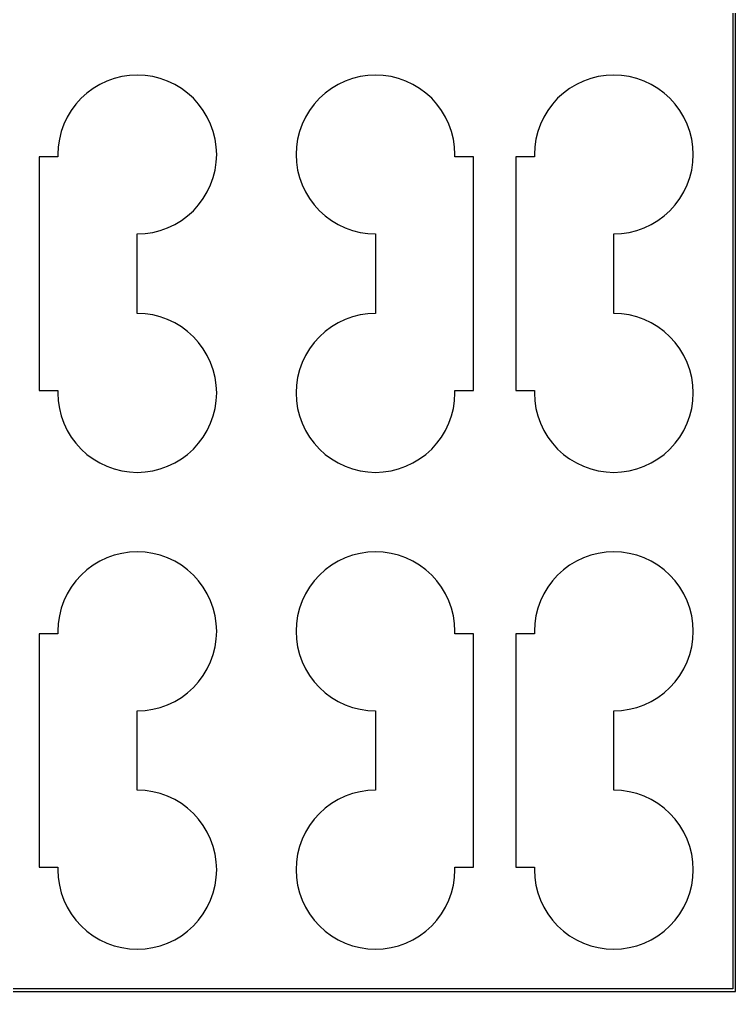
# Model space of a CAD drawing. Extents: x 0 to 54, y 0 to 90.
# Drawn here: x 40.53 to 54.05, y -0.05 to 18.3 of the extents above; entities that cross this region are included whole.
import ezdxf

# ---------------------------------------------------------------- set-up
doc = ezdxf.new("R2010")
doc.units = 0

msp = doc.modelspace()

# ---------------------------------------------------------------- linework, layer by layer
for p, q in [((54, 90), (54, 0)), ((54.05, -0.04999), (54.05, 90.05)), ((42.75, 17.25), (42.603, 17.2428)), ((42.897, 17.2428), (42.75, 17.25)), ((47.25, 17.25), (47.103, 17.2428)), ((47.397, 17.2428), (47.25, 17.25)), ((51.75, 17.25), (51.603, 17.2428)), ((51.897, 17.2428), (51.75, 17.25)), ((42.0429, 17.0729), (41.9166, 16.9972)), ((42.176, 17.1358), (42.0429, 17.0729)), ((42.3146, 17.1854), (42.176, 17.1358)), ((42.4574, 17.2212), (42.3146, 17.1854)), ((42.603, 17.2428), (42.4574, 17.2212)), ((43.0426, 17.2212), (42.897, 17.2428)), ((43.1854, 17.1854), (43.0426, 17.2212)), ((43.324, 17.1358), (43.1854, 17.1854)), ((43.4571, 17.0729), (43.324, 17.1358)), ((43.5833, 16.9972), (43.4571, 17.0729)), ((46.5429, 17.0729), (46.4167, 16.9972)), ((46.676, 17.1358), (46.5429, 17.0729)), ((46.8146, 17.1854), (46.676, 17.1358)), ((46.9574, 17.2212), (46.8146, 17.1854)), ((47.103, 17.2428), (46.9574, 17.2212)), ((47.5426, 17.2212), (47.397, 17.2428)), ((47.6854, 17.1854), (47.5426, 17.2212)), ((47.824, 17.1358), (47.6854, 17.1854)), ((47.9571, 17.0729), (47.824, 17.1358)), ((48.0834, 16.9972), (47.9571, 17.0729)), ((51.0429, 17.0729), (50.9166, 16.9972)), ((51.176, 17.1358), (51.0429, 17.0729)), ((51.3146, 17.1854), (51.176, 17.1358)), ((51.4574, 17.2212), (51.3146, 17.1854)), ((51.603, 17.2428), (51.4574, 17.2212)), ((52.0426, 17.2212), (51.897, 17.2428)), ((52.1854, 17.1854), (52.0426, 17.2212)), ((52.324, 17.1358), (52.1854, 17.1854)), ((52.4571, 17.0729), (52.324, 17.1358)), ((52.5833, 16.9972), (52.4571, 17.0729)), ((41.7984, 16.9095), (41.6893, 16.8107)), ((41.9166, 16.9972), (41.7984, 16.9095)), ((43.7016, 16.9095), (43.5833, 16.9972)), ((43.8107, 16.8107), (43.7016, 16.9095)), ((46.2984, 16.9095), (46.1893, 16.8107)), ((46.4167, 16.9972), (46.2984, 16.9095)), ((48.2016, 16.9095), (48.0834, 16.9972)), ((48.3107, 16.8107), (48.2016, 16.9095)), ((50.7984, 16.9095), (50.6893, 16.8107)), ((50.9166, 16.9972), (50.7984, 16.9095)), ((52.7016, 16.9095), (52.5833, 16.9972)), ((52.8107, 16.8107), (52.7016, 16.9095)), ((41.5905, 16.7016), (41.5028, 16.5833)), ((41.6893, 16.8107), (41.5905, 16.7016)), ((43.9095, 16.7016), (43.8107, 16.8107)), ((43.9972, 16.5833), (43.9095, 16.7016)), ((46.0905, 16.7016), (46.0028, 16.5833)), ((46.1893, 16.8107), (46.0905, 16.7016)), ((48.4095, 16.7016), (48.3107, 16.8107)), ((48.4972, 16.5833), (48.4095, 16.7016)), ((50.5905, 16.7016), (50.5028, 16.5833)), ((50.6893, 16.8107), (50.5905, 16.7016)), ((52.9095, 16.7016), (52.8107, 16.8107)), ((52.9972, 16.5833), (52.9095, 16.7016)), ((41.5028, 16.5833), (41.4271, 16.4571)), ((44.0729, 16.4571), (43.9972, 16.5833)), ((46.0028, 16.5833), (45.9271, 16.4571)), ((48.5729, 16.4571), (48.4972, 16.5833)), ((50.5028, 16.5833), (50.4271, 16.4571)), ((53.0729, 16.4571), (52.9972, 16.5833)), ((41.4271, 16.4571), (41.3642, 16.324)), ((44.1358, 16.324), (44.0729, 16.4571)), ((45.9271, 16.4571), (45.8642, 16.324)), ((48.6358, 16.324), (48.5729, 16.4571)), ((50.4271, 16.4571), (50.3642, 16.324)), ((53.1358, 16.324), (53.0729, 16.4571)), ((41.3146, 16.1854), (41.2788, 16.0426)), ((41.3642, 16.324), (41.3146, 16.1854)), ((44.1854, 16.1854), (44.1358, 16.324)), ((44.2212, 16.0426), (44.1854, 16.1854)), ((45.8146, 16.1854), (45.7788, 16.0426)), ((45.8642, 16.324), (45.8146, 16.1854)), ((48.6854, 16.1854), (48.6358, 16.324)), ((48.7212, 16.0426), (48.6854, 16.1854)), ((50.3146, 16.1854), (50.2788, 16.0426)), ((50.3642, 16.324), (50.3146, 16.1854)), ((53.1854, 16.1854), (53.1358, 16.324)), ((53.2212, 16.0426), (53.1854, 16.1854)), ((41.2788, 16.0426), (41.2572, 15.897)), ((44.2428, 15.897), (44.2212, 16.0426)), ((45.7788, 16.0426), (45.7572, 15.897)), ((48.7428, 15.897), (48.7212, 16.0426)), ((50.2788, 16.0426), (50.2572, 15.897)), ((53.2428, 15.897), (53.2212, 16.0426)), ((41.2572, 15.897), (41.25, 15.75)), ((44.25, 15.75), (44.2428, 15.897)), ((45.7572, 15.897), (45.75, 15.75)), ((48.75, 15.75), (48.7428, 15.897)), ((50.2572, 15.897), (50.25, 15.75)), ((53.25, 15.75), (53.2428, 15.897)), ((41.2522, 15.705), (40.9, 15.705)), ((40.9, 15.705), (40.9, 11.295)), ((41.25, 15.75), (41.2522, 15.705)), ((44.2212, 15.4574), (44.2428, 15.603)), ((44.2428, 15.603), (44.25, 15.75)), ((45.75, 15.75), (45.7572, 15.603)), ((45.7572, 15.603), (45.7788, 15.4574)), ((48.7478, 15.705), (48.75, 15.75)), ((49.1, 15.705), (48.7478, 15.705)), ((49.1, 11.295), (49.1, 15.705)), ((50.2522, 15.705), (49.9, 15.705)), ((49.9, 15.705), (49.9, 11.295)), ((50.25, 15.75), (50.2522, 15.705)), ((53.2212, 15.4574), (53.2428, 15.603)), ((53.2428, 15.603), (53.25, 15.75)), ((44.1854, 15.3146), (44.2212, 15.4574)), ((45.7788, 15.4574), (45.8146, 15.3146)), ((53.1854, 15.3146), (53.2212, 15.4574)), ((44.1358, 15.176), (44.1854, 15.3146)), ((45.8146, 15.3146), (45.8642, 15.176)), ((53.1358, 15.176), (53.1854, 15.3146)), ((44.0729, 15.0429), (44.1358, 15.176)), ((45.8642, 15.176), (45.9271, 15.0429)), ((53.0729, 15.0429), (53.1358, 15.176)), ((43.9095, 14.7984), (43.9972, 14.9166)), ((43.9972, 14.9166), (44.0729, 15.0429)), ((45.9271, 15.0429), (46.0028, 14.9166)), ((46.0028, 14.9166), (46.0905, 14.7984)), ((52.9095, 14.7984), (52.9972, 14.9166)), ((52.9972, 14.9166), (53.0729, 15.0429)), ((43.7016, 14.5905), (43.8107, 14.6893)), ((43.8107, 14.6893), (43.9095, 14.7984)), ((46.0905, 14.7984), (46.1893, 14.6893)), ((46.1893, 14.6893), (46.2984, 14.5905)), ((52.7016, 14.5905), (52.8107, 14.6893)), ((52.8107, 14.6893), (52.9095, 14.7984)), ((43.4571, 14.4271), (43.5833, 14.5028)), ((43.5833, 14.5028), (43.7016, 14.5905)), ((46.2984, 14.5905), (46.4167, 14.5028)), ((46.4167, 14.5028), (46.5429, 14.4271)), ((52.4571, 14.4271), (52.5833, 14.5028)), ((52.5833, 14.5028), (52.7016, 14.5905)), ((43.0426, 14.2788), (43.1854, 14.3146)), ((43.1854, 14.3146), (43.324, 14.3642)), ((43.324, 14.3642), (43.4571, 14.4271)), ((46.5429, 14.4271), (46.676, 14.3642)), ((46.676, 14.3642), (46.8146, 14.3146)), ((46.8146, 14.3146), (46.9574, 14.2788)), ((52.0426, 14.2788), (52.1854, 14.3146)), ((52.1854, 14.3146), (52.324, 14.3642)), ((52.324, 14.3642), (52.4571, 14.4271)), ((42.75, 14.25), (42.897, 14.2572)), ((42.75, 12.75), (42.75, 14.25)), ((42.897, 14.2572), (43.0426, 14.2788)), ((46.9574, 14.2788), (47.103, 14.2572)), ((47.103, 14.2572), (47.25, 14.25)), ((47.25, 14.25), (47.25, 12.75)), ((51.75, 14.25), (51.897, 14.2572)), ((51.75, 12.75), (51.75, 14.25)), ((51.897, 14.2572), (52.0426, 14.2788)), ((42.897, 12.7428), (42.75, 12.75)), ((43.0426, 12.7212), (42.897, 12.7428)), ((43.1854, 12.6854), (43.0426, 12.7212)), ((43.324, 12.6358), (43.1854, 12.6854)), ((46.8146, 12.6854), (46.676, 12.6358)), ((46.9574, 12.7212), (46.8146, 12.6854)), ((47.103, 12.7428), (46.9574, 12.7212)), ((47.25, 12.75), (47.103, 12.7428)), ((51.897, 12.7428), (51.75, 12.75)), ((52.0426, 12.7212), (51.897, 12.7428)), ((52.1854, 12.6854), (52.0426, 12.7212)), ((52.324, 12.6358), (52.1854, 12.6854)), ((43.4571, 12.5729), (43.324, 12.6358)), ((43.5833, 12.4972), (43.4571, 12.5729)), ((43.7016, 12.4095), (43.5833, 12.4972)), ((46.4167, 12.4972), (46.2984, 12.4095)), ((46.5429, 12.5729), (46.4167, 12.4972)), ((46.676, 12.6358), (46.5429, 12.5729)), ((52.4571, 12.5729), (52.324, 12.6358)), ((52.5833, 12.4972), (52.4571, 12.5729)), ((52.7016, 12.4095), (52.5833, 12.4972)), ((43.8107, 12.3107), (43.7016, 12.4095)), ((43.9095, 12.2016), (43.8107, 12.3107)), ((46.1893, 12.3107), (46.0905, 12.2016)), ((46.2984, 12.4095), (46.1893, 12.3107)), ((52.8107, 12.3107), (52.7016, 12.4095)), ((52.9095, 12.2016), (52.8107, 12.3107)), ((43.9972, 12.0834), (43.9095, 12.2016)), ((46.0905, 12.2016), (46.0028, 12.0834)), ((52.9972, 12.0834), (52.9095, 12.2016)), ((44.0729, 11.9571), (43.9972, 12.0834)), ((44.1358, 11.824), (44.0729, 11.9571)), ((45.9271, 11.9571), (45.8642, 11.824)), ((46.0028, 12.0834), (45.9271, 11.9571)), ((53.0729, 11.9571), (52.9972, 12.0834)), ((53.1358, 11.824), (53.0729, 11.9571)), ((44.1854, 11.6854), (44.1358, 11.824)), ((45.8642, 11.824), (45.8146, 11.6854)), ((53.1854, 11.6854), (53.1358, 11.824)), ((44.2212, 11.5426), (44.1854, 11.6854)), ((45.8146, 11.6854), (45.7788, 11.5426)), ((53.2212, 11.5426), (53.1854, 11.6854)), ((44.2428, 11.397), (44.2212, 11.5426)), ((44.25, 11.25), (44.2428, 11.397)), ((45.7572, 11.397), (45.75, 11.25)), ((45.7788, 11.5426), (45.7572, 11.397)), ((53.2428, 11.397), (53.2212, 11.5426)), ((53.25, 11.25), (53.2428, 11.397)), ((40.9, 11.295), (41.2522, 11.295)), ((41.2522, 11.295), (41.25, 11.25)), ((41.25, 11.25), (41.2572, 11.103)), ((44.2428, 11.103), (44.25, 11.25)), ((45.75, 11.25), (45.7572, 11.103)), ((48.7428, 11.103), (48.75, 11.25)), ((48.75, 11.25), (48.7478, 11.295)), ((48.7478, 11.295), (49.1, 11.295)), ((49.9, 11.295), (50.2522, 11.295)), ((50.2522, 11.295), (50.25, 11.25)), ((50.25, 11.25), (50.2572, 11.103)), ((53.2428, 11.103), (53.25, 11.25)), ((41.2572, 11.103), (41.2788, 10.9574)), ((44.2212, 10.9574), (44.2428, 11.103)), ((45.7572, 11.103), (45.7788, 10.9574)), ((48.7212, 10.9574), (48.7428, 11.103)), ((50.2572, 11.103), (50.2788, 10.9574)), ((53.2212, 10.9574), (53.2428, 11.103)), ((41.2788, 10.9574), (41.3146, 10.8146)), ((44.1854, 10.8146), (44.2212, 10.9574)), ((45.7788, 10.9574), (45.8146, 10.8146)), ((48.6854, 10.8146), (48.7212, 10.9574)), ((50.2788, 10.9574), (50.3146, 10.8146)), ((53.1854, 10.8146), (53.2212, 10.9574)), ((41.3146, 10.8146), (41.3642, 10.676)), ((41.3642, 10.676), (41.4271, 10.5429)), ((44.0729, 10.5429), (44.1358, 10.676)), ((44.1358, 10.676), (44.1854, 10.8146)), ((45.8146, 10.8146), (45.8642, 10.676)), ((45.8642, 10.676), (45.9271, 10.5429)), ((48.5729, 10.5429), (48.6358, 10.676)), ((48.6358, 10.676), (48.6854, 10.8146)), ((50.3146, 10.8146), (50.3642, 10.676)), ((50.3642, 10.676), (50.4271, 10.5429)), ((53.0729, 10.5429), (53.1358, 10.676)), ((53.1358, 10.676), (53.1854, 10.8146)), ((41.4271, 10.5429), (41.5028, 10.4167)), ((43.9972, 10.4167), (44.0729, 10.5429)), ((45.9271, 10.5429), (46.0028, 10.4167)), ((48.4972, 10.4167), (48.5729, 10.5429)), ((50.4271, 10.5429), (50.5028, 10.4167)), ((52.9972, 10.4167), (53.0729, 10.5429)), ((41.5028, 10.4167), (41.5905, 10.2984)), ((41.5905, 10.2984), (41.6893, 10.1893)), ((43.8107, 10.1893), (43.9095, 10.2984)), ((43.9095, 10.2984), (43.9972, 10.4167)), ((46.0028, 10.4167), (46.0905, 10.2984)), ((46.0905, 10.2984), (46.1893, 10.1893)), ((48.3107, 10.1893), (48.4095, 10.2984)), ((48.4095, 10.2984), (48.4972, 10.4167)), ((50.5028, 10.4167), (50.5905, 10.2984)), ((50.5905, 10.2984), (50.6893, 10.1893)), ((52.8107, 10.1893), (52.9095, 10.2984)), ((52.9095, 10.2984), (52.9972, 10.4167)), ((41.6893, 10.1893), (41.7984, 10.0905)), ((43.7016, 10.0905), (43.8107, 10.1893)), ((46.1893, 10.1893), (46.2984, 10.0905)), ((48.2016, 10.0905), (48.3107, 10.1893)), ((50.6893, 10.1893), (50.7984, 10.0905)), ((52.7016, 10.0905), (52.8107, 10.1893)), ((41.7984, 10.0905), (41.9166, 10.0028)), ((41.9166, 10.0028), (42.0429, 9.92712)), ((42.0429, 9.92712), (42.176, 9.86418)), ((43.324, 9.86418), (43.4571, 9.92712)), ((43.4571, 9.92712), (43.5833, 10.0028)), ((43.5833, 10.0028), (43.7016, 10.0905)), ((46.2984, 10.0905), (46.4167, 10.0028)), ((46.4167, 10.0028), (46.5429, 9.92712)), ((46.5429, 9.92712), (46.676, 9.86418)), ((47.824, 9.86418), (47.9571, 9.92712)), ((47.9571, 9.92712), (48.0834, 10.0028)), ((48.0834, 10.0028), (48.2016, 10.0905)), ((50.7984, 10.0905), (50.9166, 10.0028)), ((50.9166, 10.0028), (51.0429, 9.92712)), ((51.0429, 9.92712), (51.176, 9.86418)), ((52.324, 9.86418), (52.4571, 9.92712)), ((52.4571, 9.92712), (52.5833, 10.0028)), ((52.5833, 10.0028), (52.7016, 10.0905)), ((42.176, 9.86418), (42.3146, 9.81459)), ((42.3146, 9.81459), (42.4574, 9.77882)), ((42.4574, 9.77882), (42.603, 9.75723)), ((42.603, 9.75723), (42.75, 9.75)), ((42.75, 9.75), (42.897, 9.75723)), ((42.897, 9.75723), (43.0426, 9.77882)), ((43.0426, 9.77882), (43.1854, 9.81459)), ((43.1854, 9.81459), (43.324, 9.86418)), ((46.676, 9.86418), (46.8146, 9.81459)), ((46.8146, 9.81459), (46.9574, 9.77882)), ((46.9574, 9.77882), (47.103, 9.75723)), ((47.103, 9.75723), (47.25, 9.75)), ((47.25, 9.75), (47.397, 9.75723)), ((47.397, 9.75723), (47.5426, 9.77882)), ((47.5426, 9.77882), (47.6854, 9.81459)), ((47.6854, 9.81459), (47.824, 9.86418)), ((51.176, 9.86418), (51.3146, 9.81459)), ((51.3146, 9.81459), (51.4574, 9.77882)), ((51.4574, 9.77882), (51.603, 9.75723)), ((51.603, 9.75723), (51.75, 9.75)), ((51.75, 9.75), (51.897, 9.75723)), ((51.897, 9.75723), (52.0426, 9.77882)), ((52.0426, 9.77882), (52.1854, 9.81459)), ((52.1854, 9.81459), (52.324, 9.86418)), ((42.176, 8.13582), (42.0429, 8.07288)), ((42.3146, 8.18541), (42.176, 8.13582)), ((42.4574, 8.22118), (42.3146, 8.18541)), ((42.603, 8.24277), (42.4574, 8.22118)), ((42.75, 8.25), (42.603, 8.24277)), ((42.897, 8.24277), (42.75, 8.25)), ((43.0426, 8.22118), (42.897, 8.24277)), ((43.1854, 8.18541), (43.0426, 8.22118)), ((43.324, 8.13582), (43.1854, 8.18541)), ((43.4571, 8.07288), (43.324, 8.13582)), ((46.676, 8.13582), (46.5429, 8.07288)), ((46.8146, 8.18541), (46.676, 8.13582)), ((46.9574, 8.22118), (46.8146, 8.18541)), ((47.103, 8.24277), (46.9574, 8.22118)), ((47.25, 8.25), (47.103, 8.24277)), ((47.397, 8.24277), (47.25, 8.25)), ((47.5426, 8.22118), (47.397, 8.24277)), ((47.6854, 8.18541), (47.5426, 8.22118)), ((47.824, 8.13582), (47.6854, 8.18541)), ((47.9571, 8.07288), (47.824, 8.13582)), ((51.176, 8.13582), (51.0429, 8.07288)), ((51.3146, 8.18541), (51.176, 8.13582)), ((51.4574, 8.22118), (51.3146, 8.18541)), ((51.603, 8.24277), (51.4574, 8.22118)), ((51.75, 8.25), (51.603, 8.24277)), ((51.897, 8.24277), (51.75, 8.25)), ((52.0426, 8.22118), (51.897, 8.24277)), ((52.1854, 8.18541), (52.0426, 8.22118)), ((52.324, 8.13582), (52.1854, 8.18541)), ((52.4571, 8.07288), (52.324, 8.13582)), ((41.7984, 7.90952), (41.6893, 7.81065)), ((41.9166, 7.99719), (41.7984, 7.90952)), ((42.0429, 8.07288), (41.9166, 7.99719)), ((43.5833, 7.99719), (43.4571, 8.07288)), ((43.7016, 7.90952), (43.5833, 7.99719)), ((43.8107, 7.81065), (43.7016, 7.90952)), ((46.2984, 7.90952), (46.1893, 7.81065)), ((46.4167, 7.99719), (46.2984, 7.90952)), ((46.5429, 8.07288), (46.4167, 7.99719)), ((48.0834, 7.99719), (47.9571, 8.07288)), ((48.2016, 7.90952), (48.0834, 7.99719)), ((48.3107, 7.81065), (48.2016, 7.90952)), ((50.7984, 7.90952), (50.6893, 7.81065)), ((50.9166, 7.99719), (50.7984, 7.90952)), ((51.0429, 8.07288), (50.9166, 7.99719)), ((52.5833, 7.99719), (52.4571, 8.07288)), ((52.7016, 7.90952), (52.5833, 7.99719)), ((52.8107, 7.81065), (52.7016, 7.90952)), ((41.6893, 7.81065), (41.5905, 7.70158)), ((43.9095, 7.70158), (43.8107, 7.81065)), ((46.1893, 7.81065), (46.0905, 7.70158)), ((48.4095, 7.70158), (48.3107, 7.81065)), ((50.6893, 7.81065), (50.5905, 7.70158)), ((52.9095, 7.70158), (52.8107, 7.81065)), ((41.5028, 7.58334), (41.4271, 7.45709)), ((41.5905, 7.70158), (41.5028, 7.58334)), ((43.9972, 7.58334), (43.9095, 7.70158)), ((44.0729, 7.45709), (43.9972, 7.58334)), ((46.0028, 7.58334), (45.9271, 7.45709)), ((46.0905, 7.70158), (46.0028, 7.58334)), ((48.4972, 7.58334), (48.4095, 7.70158)), ((48.5729, 7.45709), (48.4972, 7.58334)), ((50.5028, 7.58334), (50.4271, 7.45709)), ((50.5905, 7.70158), (50.5028, 7.58334)), ((52.9972, 7.58334), (52.9095, 7.70158)), ((53.0729, 7.45709), (52.9972, 7.58334)), ((41.4271, 7.45709), (41.3642, 7.32402)), ((44.1358, 7.32402), (44.0729, 7.45709)), ((45.9271, 7.45709), (45.8642, 7.32402)), ((48.6358, 7.32402), (48.5729, 7.45709)), ((50.4271, 7.45709), (50.3642, 7.32402)), ((53.1358, 7.32402), (53.0729, 7.45709)), ((41.3146, 7.18542), (41.2788, 7.04263)), ((41.3642, 7.32402), (41.3146, 7.18542)), ((44.1854, 7.18542), (44.1358, 7.32402)), ((44.2212, 7.04263), (44.1854, 7.18542)), ((45.8146, 7.18542), (45.7788, 7.04263)), ((45.8642, 7.32402), (45.8146, 7.18542)), ((48.6854, 7.18542), (48.6358, 7.32402)), ((48.7212, 7.04263), (48.6854, 7.18542)), ((50.3146, 7.18542), (50.2788, 7.04263)), ((50.3642, 7.32402), (50.3146, 7.18542)), ((53.1854, 7.18542), (53.1358, 7.32402)), ((53.2212, 7.04263), (53.1854, 7.18542)), ((41.2788, 7.04263), (41.2572, 6.89702)), ((44.2428, 6.89702), (44.2212, 7.04263)), ((45.7788, 7.04263), (45.7572, 6.89702)), ((48.7428, 6.89702), (48.7212, 7.04263)), ((50.2788, 7.04263), (50.2572, 6.89702)), ((53.2428, 6.89702), (53.2212, 7.04263)), ((41.2572, 6.89702), (41.25, 6.75)), ((44.25, 6.75), (44.2428, 6.89702)), ((45.7572, 6.89702), (45.75, 6.75)), ((48.75, 6.75), (48.7428, 6.89702)), ((50.2572, 6.89702), (50.25, 6.75)), ((53.25, 6.75), (53.2428, 6.89702)), ((41.2522, 6.70499), (40.9, 6.70499)), ((40.9, 6.70499), (40.9, 2.29501)), ((41.25, 6.75), (41.2522, 6.70499)), ((44.2428, 6.60297), (44.25, 6.75)), ((45.75, 6.75), (45.7572, 6.60297)), ((48.7478, 6.70499), (48.75, 6.75)), ((49.1, 6.70499), (48.7478, 6.70499)), ((49.1, 2.29501), (49.1, 6.70499)), ((50.2522, 6.70499), (49.9, 6.70499)), ((49.9, 6.70499), (49.9, 2.29501)), ((50.25, 6.75), (50.2522, 6.70499)), ((53.2428, 6.60297), (53.25, 6.75)), ((44.1854, 6.31456), (44.2212, 6.45735)), ((44.2212, 6.45735), (44.2428, 6.60297)), ((45.7572, 6.60297), (45.7788, 6.45735)), ((45.7788, 6.45735), (45.8146, 6.31456)), ((53.1854, 6.31456), (53.2212, 6.45735)), ((53.2212, 6.45735), (53.2428, 6.60297)), ((44.1358, 6.17596), (44.1854, 6.31456)), ((45.8146, 6.31456), (45.8642, 6.17596)), ((53.1358, 6.17596), (53.1854, 6.31456)), ((44.0729, 6.04289), (44.1358, 6.17596)), ((45.8642, 6.17596), (45.9271, 6.04289)), ((53.0729, 6.04289), (53.1358, 6.17596)), ((43.9095, 5.7984), (43.9972, 5.91664)), ((43.9972, 5.91664), (44.0729, 6.04289)), ((45.9271, 6.04289), (46.0028, 5.91664)), ((46.0028, 5.91664), (46.0905, 5.7984)), ((52.9095, 5.7984), (52.9972, 5.91664)), ((52.9972, 5.91664), (53.0729, 6.04289)), ((43.7016, 5.59047), (43.8107, 5.68933)), ((43.8107, 5.68933), (43.9095, 5.7984)), ((46.0905, 5.7984), (46.1893, 5.68933)), ((46.1893, 5.68933), (46.2984, 5.59047)), ((52.7016, 5.59047), (52.8107, 5.68933)), ((52.8107, 5.68933), (52.9095, 5.7984)), ((43.5833, 5.50279), (43.7016, 5.59047)), ((46.2984, 5.59047), (46.4167, 5.50279)), ((52.5833, 5.50279), (52.7016, 5.59047)), ((43.1854, 5.31458), (43.324, 5.36417)), ((43.324, 5.36417), (43.4571, 5.42711)), ((43.4571, 5.42711), (43.5833, 5.50279)), ((46.4167, 5.50279), (46.5429, 5.42711)), ((46.5429, 5.42711), (46.676, 5.36417)), ((46.676, 5.36417), (46.8146, 5.31458)), ((52.1854, 5.31458), (52.324, 5.36417)), ((52.324, 5.36417), (52.4571, 5.42711)), ((52.4571, 5.42711), (52.5833, 5.50279)), ((42.75, 5.25), (42.897, 5.25722)), ((42.75, 3.75), (42.75, 5.25)), ((42.897, 5.25722), (43.0426, 5.27881)), ((43.0426, 5.27881), (43.1854, 5.31458)), ((46.8146, 5.31458), (46.9574, 5.27881)), ((46.9574, 5.27881), (47.103, 5.25722)), ((47.103, 5.25722), (47.25, 5.25)), ((47.25, 5.25), (47.25, 3.75)), ((51.75, 5.25), (51.897, 5.25722)), ((51.75, 3.75), (51.75, 5.25)), ((51.897, 5.25722), (52.0426, 5.27881)), ((52.0426, 5.27881), (52.1854, 5.31458)), ((42.897, 3.74278), (42.75, 3.75)), ((43.0426, 3.72119), (42.897, 3.74278)), ((43.1854, 3.68542), (43.0426, 3.72119)), ((43.324, 3.63583), (43.1854, 3.68542)), ((46.8146, 3.68542), (46.676, 3.63583)), ((46.9574, 3.72119), (46.8146, 3.68542)), ((47.103, 3.74278), (46.9574, 3.72119)), ((47.25, 3.75), (47.103, 3.74278)), ((51.897, 3.74278), (51.75, 3.75)), ((52.0426, 3.72119), (51.897, 3.74278)), ((52.1854, 3.68542), (52.0426, 3.72119)), ((52.324, 3.63583), (52.1854, 3.68542)), ((43.4571, 3.57289), (43.324, 3.63583)), ((43.5833, 3.49721), (43.4571, 3.57289)), ((43.7016, 3.40953), (43.5833, 3.49721)), ((46.4167, 3.49721), (46.2984, 3.40953)), ((46.5429, 3.57289), (46.4167, 3.49721)), ((46.676, 3.63583), (46.5429, 3.57289)), ((52.4571, 3.57289), (52.324, 3.63583)), ((52.5833, 3.49721), (52.4571, 3.57289)), ((52.7016, 3.40953), (52.5833, 3.49721)), ((43.8107, 3.31067), (43.7016, 3.40953)), ((43.9095, 3.2016), (43.8107, 3.31067)), ((46.1893, 3.31067), (46.0905, 3.2016)), ((46.2984, 3.40953), (46.1893, 3.31067)), ((52.8107, 3.31067), (52.7016, 3.40953)), ((52.9095, 3.2016), (52.8107, 3.31067)), ((43.9972, 3.08336), (43.9095, 3.2016)), ((46.0905, 3.2016), (46.0028, 3.08336)), ((52.9972, 3.08336), (52.9095, 3.2016)), ((44.0729, 2.95711), (43.9972, 3.08336)), ((44.1358, 2.82404), (44.0729, 2.95711)), ((45.9271, 2.95711), (45.8642, 2.82404)), ((46.0028, 3.08336), (45.9271, 2.95711)), ((53.0729, 2.95711), (52.9972, 3.08336)), ((53.1358, 2.82404), (53.0729, 2.95711)), ((44.1854, 2.68544), (44.1358, 2.82404)), ((45.8642, 2.82404), (45.8146, 2.68544)), ((53.1854, 2.68544), (53.1358, 2.82404)), ((44.2212, 2.54265), (44.1854, 2.68544)), ((45.8146, 2.68544), (45.7788, 2.54265)), ((53.2212, 2.54265), (53.1854, 2.68544)), ((44.2428, 2.39703), (44.2212, 2.54265)), ((44.25, 2.25), (44.2428, 2.39703)), ((45.7572, 2.39703), (45.75, 2.25)), ((45.7788, 2.54265), (45.7572, 2.39703)), ((53.2428, 2.39703), (53.2212, 2.54265)), ((53.25, 2.25), (53.2428, 2.39703)), ((40.9, 2.29501), (41.2522, 2.29501)), ((41.2522, 2.29501), (41.25, 2.25)), ((41.25, 2.25), (41.2572, 2.10298)), ((44.2428, 2.10298), (44.25, 2.25)), ((45.75, 2.25), (45.7572, 2.10298)), ((48.7428, 2.10298), (48.75, 2.25)), ((48.75, 2.25), (48.7478, 2.29501)), ((48.7478, 2.29501), (49.1, 2.29501)), ((49.9, 2.29501), (50.2522, 2.29501)), ((50.2522, 2.29501), (50.25, 2.25)), ((50.25, 2.25), (50.2572, 2.10298)), ((53.2428, 2.10298), (53.25, 2.25)), ((41.2572, 2.10298), (41.2788, 1.95737)), ((44.2212, 1.95737), (44.2428, 2.10298)), ((45.7572, 2.10298), (45.7788, 1.95737)), ((48.7212, 1.95737), (48.7428, 2.10298)), ((50.2572, 2.10298), (50.2788, 1.95737)), ((53.2212, 1.95737), (53.2428, 2.10298)), ((41.2788, 1.95737), (41.3146, 1.81458)), ((44.1854, 1.81458), (44.2212, 1.95737)), ((45.7788, 1.95737), (45.8146, 1.81458)), ((48.6854, 1.81458), (48.7212, 1.95737)), ((50.2788, 1.95737), (50.3146, 1.81458)), ((53.1854, 1.81458), (53.2212, 1.95737)), ((41.3146, 1.81458), (41.3642, 1.67598)), ((41.3642, 1.67598), (41.4271, 1.54291)), ((44.0729, 1.54291), (44.1358, 1.67598)), ((44.1358, 1.67598), (44.1854, 1.81458)), ((45.8146, 1.81458), (45.8642, 1.67598)), ((45.8642, 1.67598), (45.9271, 1.54291)), ((48.5729, 1.54291), (48.6358, 1.67598)), ((48.6358, 1.67598), (48.6854, 1.81458)), ((50.3146, 1.81458), (50.3642, 1.67598)), ((50.3642, 1.67598), (50.4271, 1.54291)), ((53.0729, 1.54291), (53.1358, 1.67598)), ((53.1358, 1.67598), (53.1854, 1.81458)), ((41.4271, 1.54291), (41.5028, 1.41666)), ((43.9972, 1.41666), (44.0729, 1.54291)), ((45.9271, 1.54291), (46.0028, 1.41666)), ((48.4972, 1.41666), (48.5729, 1.54291)), ((50.4271, 1.54291), (50.5028, 1.41666)), ((52.9972, 1.41666), (53.0729, 1.54291)), ((41.5028, 1.41666), (41.5905, 1.29842)), ((41.5905, 1.29842), (41.6893, 1.18935)), ((43.8107, 1.18935), (43.9095, 1.29842)), ((43.9095, 1.29842), (43.9972, 1.41666)), ((46.0028, 1.41666), (46.0905, 1.29842)), ((46.0905, 1.29842), (46.1893, 1.18935)), ((48.3107, 1.18935), (48.4095, 1.29842)), ((48.4095, 1.29842), (48.4972, 1.41666)), ((50.5028, 1.41666), (50.5905, 1.29842)), ((50.5905, 1.29842), (50.6893, 1.18935)), ((52.8107, 1.18935), (52.9095, 1.29842)), ((52.9095, 1.29842), (52.9972, 1.41666)), ((41.6893, 1.18935), (41.7984, 1.09048)), ((43.7016, 1.09048), (43.8107, 1.18935)), ((46.1893, 1.18935), (46.2984, 1.09048)), ((48.2016, 1.09048), (48.3107, 1.18935)), ((50.6893, 1.18935), (50.7984, 1.09048)), ((52.7016, 1.09048), (52.8107, 1.18935)), ((41.7984, 1.09048), (41.9166, 1.00281)), ((41.9166, 1.00281), (42.0429, 0.92712)), ((42.0429, 0.92712), (42.176, 0.86418)), ((43.324, 0.86418), (43.4571, 0.92712)), ((43.4571, 0.92712), (43.5833, 1.00281)), ((43.5833, 1.00281), (43.7016, 1.09048)), ((46.2984, 1.09048), (46.4167, 1.00281)), ((46.4167, 1.00281), (46.5429, 0.92712)), ((46.5429, 0.92712), (46.676, 0.86418)), ((47.824, 0.86418), (47.9571, 0.92712)), ((47.9571, 0.92712), (48.0834, 1.00281)), ((48.0834, 1.00281), (48.2016, 1.09048)), ((50.7984, 1.09048), (50.9166, 1.00281)), ((50.9166, 1.00281), (51.0429, 0.92712)), ((51.0429, 0.92712), (51.176, 0.86418)), ((52.324, 0.86418), (52.4571, 0.92712)), ((52.4571, 0.92712), (52.5833, 1.00281)), ((52.5833, 1.00281), (52.7016, 1.09048)), ((42.176, 0.86418), (42.3146, 0.81459)), ((42.3146, 0.81459), (42.4574, 0.77882)), ((42.4574, 0.77882), (42.603, 0.75723)), ((42.603, 0.75723), (42.75, 0.75)), ((42.75, 0.75), (42.897, 0.75723)), ((42.897, 0.75723), (43.0426, 0.77882)), ((43.0426, 0.77882), (43.1854, 0.81459)), ((43.1854, 0.81459), (43.324, 0.86418)), ((46.676, 0.86418), (46.8146, 0.81459)), ((46.8146, 0.81459), (46.9574, 0.77882)), ((46.9574, 0.77882), (47.103, 0.75723)), ((47.103, 0.75723), (47.25, 0.75)), ((47.25, 0.75), (47.397, 0.75723)), ((47.397, 0.75723), (47.5426, 0.77882)), ((47.5426, 0.77882), (47.6854, 0.81459)), ((47.6854, 0.81459), (47.824, 0.86418)), ((51.176, 0.86418), (51.3146, 0.81459)), ((51.3146, 0.81459), (51.4574, 0.77882)), ((51.4574, 0.77882), (51.603, 0.75723)), ((51.603, 0.75723), (51.75, 0.75)), ((51.75, 0.75), (51.897, 0.75723)), ((51.897, 0.75723), (52.0426, 0.77882)), ((52.0426, 0.77882), (52.1854, 0.81459)), ((52.1854, 0.81459), (52.324, 0.86418)), ((54, 0), (0, 0)), ((-0.04999, -0.04999), (54.05, -0.04999))]:
    msp.add_line(p, q)

doc.saveas('drawing.dxf')
